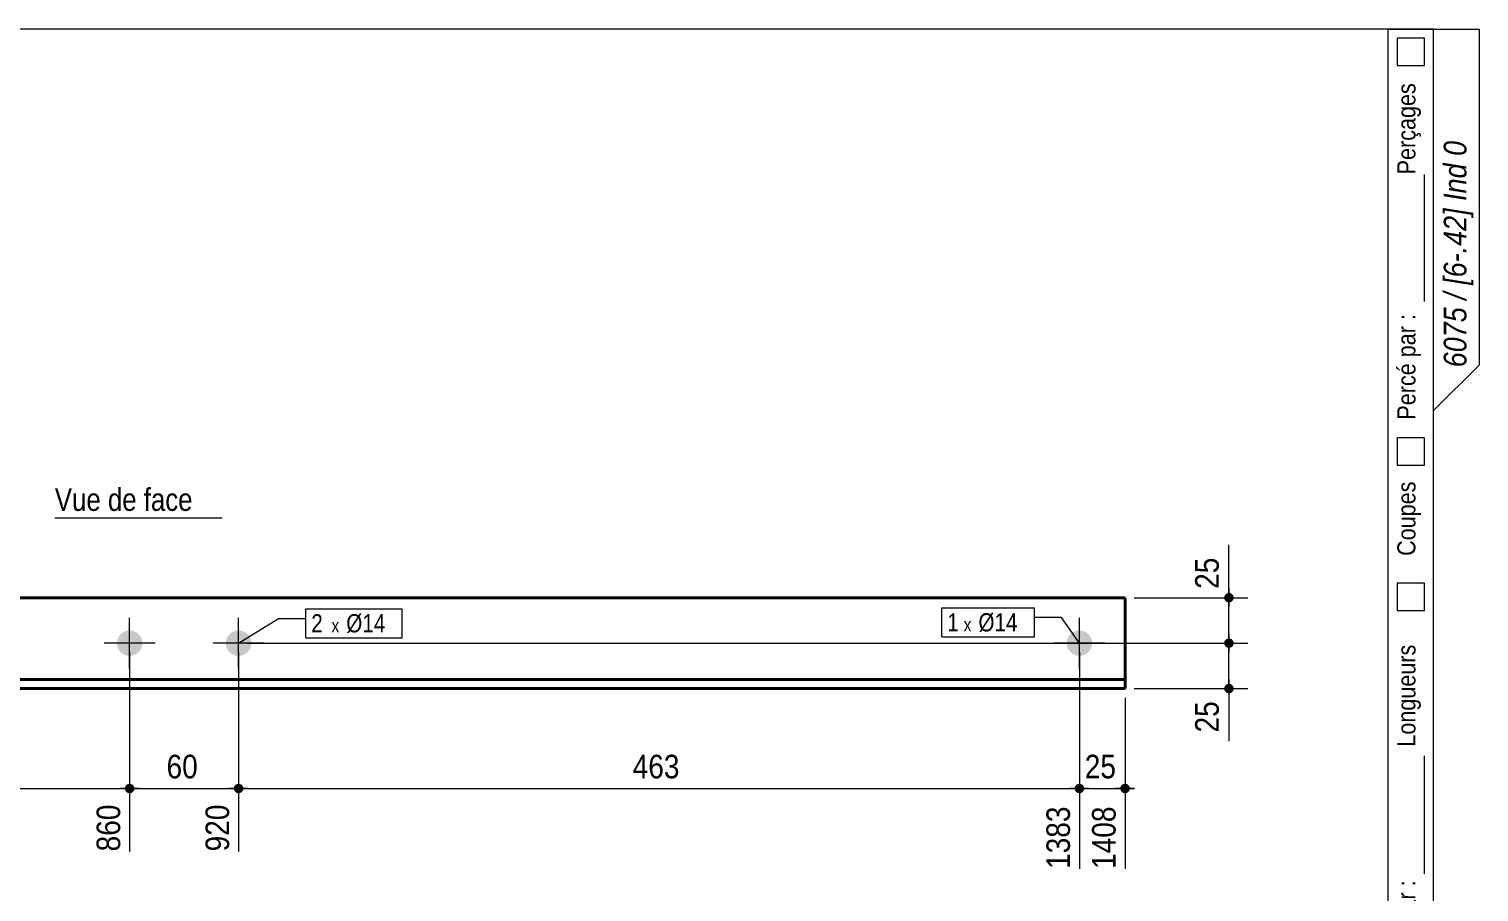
# Model space of a CAD drawing. Header units: millimetres. Extents: x 2 to 287, y 5 to 195.
# Drawn here: x 127.3 to 287, y 100 to 195 of the extents above; entities that cross this region are included whole.
import ezdxf

# ---------------------------------------------------------------- set-up
doc = ezdxf.new("R2010")
doc.units = ezdxf.units.MM
for name, color, linetype, lineweight in [('Autre type objet', 1, 'Continuous', 0), ('Boulon', 7, 'Continuous', 0), ('Cotation', 7, 'Continuous', 0), ('Désignation boulon', 3, 'Continuous', 0), ('Feuille dessin', 5, 'Continuous', 0), ('Piece', 2, 'Continuous', 0)]:
    doc.layers.add(name, color=color, linetype=linetype, lineweight=lineweight)
doc.styles.add('ARIAL', font='ARIAL.TTF')
doc.styles.add('ARIAL_ITALIC', font='ARIALI.TTF')
doc.styles.add('COMIC_SANS_MS', font='COMIC.TTF')

# ---------------------------------------------------------------- blocks, each defined once
blk = doc.blocks.new('*A2')
at = {"layer": 'Boulon'}
blk.add_hatch(color=256, dxfattribs=at).paths.add_polyline_path([(243.02, 128.79), (243.05, 128.79), (243.08, 128.79), (243.12, 128.79), (243.15, 128.78), (243.19, 128.78), (243.22, 128.77), (243.25, 128.77), (243.29, 128.76), (243.32, 128.75), (243.36, 128.74), (243.39, 128.73), (243.42, 128.72), (243.45, 128.71), (243.49, 128.7), (243.52, 128.69), (243.55, 128.67), (243.58, 128.66), (243.61, 128.65), (243.64, 128.63), (243.67, 128.61), (243.7, 128.6), (243.73, 128.58), (243.76, 128.56), (243.79, 128.54), (243.82, 128.52), (243.84, 128.5), (243.87, 128.48), (243.9, 128.45), (243.92, 128.43), (243.95, 128.41), (243.97, 128.38), (244, 128.36), (244.02, 128.33), (244.04, 128.31), (244.06, 128.28), (244.09, 128.26), (244.11, 128.23), (244.13, 128.2), (244.15, 128.17), (244.16, 128.14), (244.18, 128.11), (244.2, 128.08), (244.22, 128.05), (244.23, 128.02), (244.25, 127.99), (244.26, 127.96), (244.28, 127.93), (244.29, 127.9), (244.3, 127.87), (244.31, 127.83), (244.32, 127.8), (244.33, 127.77), (244.34, 127.73), (244.35, 127.7), (244.35, 127.67), (244.36, 127.63), (244.37, 127.6), (244.37, 127.57), (244.37, 127.53), (244.38, 127.5), (244.38, 127.46), (244.38, 127.43), (244.38, 127.39), (244.38, 127.36), (244.38, 127.33), (244.38, 127.29), (244.37, 127.26), (244.37, 127.22), (244.37, 127.19), (244.36, 127.16), (244.35, 127.12), (244.35, 127.09), (244.34, 127.05), (244.33, 127.02), (244.32, 126.99), (244.31, 126.96), (244.3, 126.92), (244.29, 126.89), (244.28, 126.86), (244.26, 126.83), (244.25, 126.8), (244.23, 126.77), (244.22, 126.73), (244.2, 126.7), (244.18, 126.67), (244.16, 126.65), (244.15, 126.62), (244.13, 126.59), (244.11, 126.56), (244.09, 126.53), (244.06, 126.51), (244.04, 126.48), (244.02, 126.45), (244, 126.43), (243.97, 126.4), (243.95, 126.38), (243.92, 126.36), (243.9, 126.33), (243.87, 126.31), (243.84, 126.29), (243.82, 126.27), (243.79, 126.25), (243.76, 126.23), (243.73, 126.21), (243.7, 126.19), (243.67, 126.18), (243.64, 126.16), (243.61, 126.14), (243.58, 126.13), (243.55, 126.11), (243.52, 126.1), (243.49, 126.09), (243.45, 126.08), (243.42, 126.07), (243.39, 126.05), (243.36, 126.05), (243.32, 126.04), (243.29, 126.03), (243.25, 126.02), (243.22, 126.02), (243.19, 126.01), (243.15, 126.01), (243.12, 126), (243.08, 126), (243.05, 126), (243.02, 125.99), (242.98, 125.99), (242.95, 125.99), (242.91, 126), (242.88, 126), (242.84, 126), (242.81, 126.01), (242.78, 126.01), (242.74, 126.02), (242.71, 126.02), (242.67, 126.03), (242.64, 126.04), (242.61, 126.05), (242.58, 126.05), (242.54, 126.07), (242.51, 126.08), (242.48, 126.09), (242.45, 126.1), (242.41, 126.11), (242.38, 126.13), (242.35, 126.14), (242.32, 126.16), (242.29, 126.18), (242.26, 126.19), (242.23, 126.21), (242.2, 126.23), (242.18, 126.25), (242.15, 126.27), (242.12, 126.29), (242.09, 126.31), (242.07, 126.33), (242.04, 126.36), (242.02, 126.38), (241.99, 126.4), (241.97, 126.43), (241.94, 126.45), (241.92, 126.48), (241.9, 126.51), (241.88, 126.53), (241.86, 126.56), (241.84, 126.59), (241.82, 126.62), (241.8, 126.65), (241.78, 126.67), (241.76, 126.7), (241.75, 126.73), (241.73, 126.77), (241.72, 126.8), (241.7, 126.83), (241.69, 126.86), (241.68, 126.89), (241.66, 126.92), (241.65, 126.96), (241.64, 126.99), (241.63, 127.02), (241.62, 127.05), (241.62, 127.09), (241.61, 127.12), (241.6, 127.16), (241.6, 127.19), (241.59, 127.22), (241.59, 127.26), (241.59, 127.29), (241.58, 127.33), (241.58, 127.36), (241.58, 127.39), (241.58, 127.43), (241.58, 127.46), (241.59, 127.5), (241.59, 127.53), (241.59, 127.57), (241.6, 127.6), (241.6, 127.63), (241.61, 127.67), (241.62, 127.7), (241.62, 127.73), (241.63, 127.77), (241.64, 127.8), (241.65, 127.83), (241.66, 127.87), (241.68, 127.9), (241.69, 127.93), (241.7, 127.96), (241.72, 127.99), (241.73, 128.02), (241.75, 128.05), (241.76, 128.08), (241.78, 128.11), (241.8, 128.14), (241.82, 128.17), (241.84, 128.2), (241.86, 128.23), (241.88, 128.26), (241.9, 128.28), (241.92, 128.31), (241.94, 128.33), (241.97, 128.36), (241.99, 128.38), (242.02, 128.41), (242.04, 128.43), (242.07, 128.45), (242.09, 128.48), (242.12, 128.5), (242.15, 128.52), (242.18, 128.54), (242.2, 128.56), (242.23, 128.58), (242.26, 128.6), (242.29, 128.61), (242.32, 128.63), (242.35, 128.65), (242.38, 128.66), (242.41, 128.67), (242.45, 128.69), (242.48, 128.7), (242.51, 128.71), (242.54, 128.72), (242.58, 128.73), (242.61, 128.74), (242.64, 128.75), (242.67, 128.76), (242.71, 128.77), (242.74, 128.77), (242.78, 128.78), (242.81, 128.78), (242.84, 128.79), (242.88, 128.79), (242.91, 128.79), (242.95, 128.79), (242.98, 128.79)], flags=17)
at = {"layer": 'Boulon', "linetype": 'Continuous', "lineweight": 0}
for p, q in [((242.98, 124.59), (242.98, 130.19)), ((245.78, 127.39), (240.18, 127.39))]:
    blk.add_line(p, q, dxfattribs=at)
blk = doc.blocks.new('*A3')
at = {"layer": 'Boulon'}
for points in [[(138.39, 128.79), (138.42, 128.79), (138.45, 128.79), (138.49, 128.79), (138.52, 128.78), (138.56, 128.78), (138.59, 128.77), (138.63, 128.77), (138.66, 128.76), (138.69, 128.75), (138.73, 128.74), (138.76, 128.73), (138.79, 128.72), (138.82, 128.71), (138.86, 128.7), (138.89, 128.69), (138.92, 128.67), (138.95, 128.66), (138.98, 128.64), (139.01, 128.63), (139.04, 128.61), (139.07, 128.59), (139.1, 128.58), (139.13, 128.56), (139.16, 128.54), (139.19, 128.52), (139.21, 128.5), (139.24, 128.48), (139.27, 128.45), (139.29, 128.43), (139.32, 128.41), (139.34, 128.38), (139.37, 128.36), (139.39, 128.33), (139.41, 128.31), (139.43, 128.28), (139.46, 128.26), (139.48, 128.23), (139.5, 128.2), (139.52, 128.17), (139.53, 128.14), (139.55, 128.11), (139.57, 128.08), (139.59, 128.05), (139.6, 128.02), (139.62, 127.99), (139.63, 127.96), (139.65, 127.93), (139.66, 127.9), (139.67, 127.87), (139.68, 127.83), (139.69, 127.8), (139.7, 127.77), (139.71, 127.73), (139.72, 127.7), (139.73, 127.67), (139.73, 127.63), (139.74, 127.6), (139.74, 127.57), (139.75, 127.53), (139.75, 127.5), (139.75, 127.46), (139.75, 127.43), (139.75, 127.39), (139.75, 127.36), (139.75, 127.33), (139.75, 127.29), (139.75, 127.26), (139.74, 127.22), (139.74, 127.19), (139.73, 127.15), (139.73, 127.12), (139.72, 127.09), (139.71, 127.05), (139.7, 127.02), (139.69, 126.99), (139.68, 126.95), (139.67, 126.92), (139.66, 126.89), (139.65, 126.86), (139.63, 126.83), (139.62, 126.8), (139.6, 126.76), (139.59, 126.73), (139.57, 126.7), (139.55, 126.67), (139.53, 126.64), (139.52, 126.62), (139.5, 126.59), (139.48, 126.56), (139.46, 126.53), (139.43, 126.51), (139.41, 126.48), (139.39, 126.45), (139.37, 126.43), (139.34, 126.4), (139.32, 126.38), (139.29, 126.36), (139.27, 126.33), (139.24, 126.31), (139.21, 126.29), (139.19, 126.27), (139.16, 126.25), (139.13, 126.23), (139.1, 126.21), (139.07, 126.19), (139.04, 126.18), (139.01, 126.16), (138.98, 126.14), (138.95, 126.13), (138.92, 126.11), (138.89, 126.1), (138.86, 126.09), (138.82, 126.08), (138.79, 126.06), (138.76, 126.05), (138.73, 126.04), (138.69, 126.04), (138.66, 126.03), (138.63, 126.02), (138.59, 126.01), (138.56, 126.01), (138.52, 126), (138.49, 126), (138.45, 126), (138.42, 126), (138.39, 125.99), (138.35, 125.99), (138.32, 125.99), (138.28, 126), (138.25, 126), (138.21, 126), (138.18, 126), (138.15, 126.01), (138.11, 126.01), (138.08, 126.02), (138.05, 126.03), (138.01, 126.04), (137.98, 126.04), (137.95, 126.05), (137.91, 126.06), (137.88, 126.08), (137.85, 126.09), (137.82, 126.1), (137.78, 126.11), (137.75, 126.13), (137.72, 126.14), (137.69, 126.16), (137.66, 126.18), (137.63, 126.19), (137.6, 126.21), (137.57, 126.23), (137.55, 126.25), (137.52, 126.27), (137.49, 126.29), (137.46, 126.31), (137.44, 126.33), (137.41, 126.36), (137.39, 126.38), (137.36, 126.4), (137.34, 126.43), (137.31, 126.45), (137.29, 126.48), (137.27, 126.51), (137.25, 126.53), (137.23, 126.56), (137.21, 126.59), (137.19, 126.62), (137.17, 126.64), (137.15, 126.67), (137.13, 126.7), (137.12, 126.73), (137.1, 126.76), (137.09, 126.8), (137.07, 126.83), (137.06, 126.86), (137.05, 126.89), (137.03, 126.92), (137.02, 126.95), (137.01, 126.99), (137, 127.02), (136.99, 127.05), (136.99, 127.09), (136.98, 127.12), (136.97, 127.15), (136.97, 127.19), (136.96, 127.22), (136.96, 127.26), (136.96, 127.29), (136.95, 127.33), (136.95, 127.36), (136.95, 127.39), (136.95, 127.43), (136.95, 127.46), (136.96, 127.5), (136.96, 127.53), (136.96, 127.57), (136.97, 127.6), (136.97, 127.63), (136.98, 127.67), (136.99, 127.7), (136.99, 127.73), (137, 127.77), (137.01, 127.8), (137.02, 127.83), (137.03, 127.87), (137.05, 127.9), (137.06, 127.93), (137.07, 127.96), (137.09, 127.99), (137.1, 128.02), (137.12, 128.05), (137.13, 128.08), (137.15, 128.11), (137.17, 128.14), (137.19, 128.17), (137.21, 128.2), (137.23, 128.23), (137.25, 128.26), (137.27, 128.28), (137.29, 128.31), (137.31, 128.33), (137.34, 128.36), (137.36, 128.38), (137.39, 128.41), (137.41, 128.43), (137.44, 128.45), (137.46, 128.48), (137.49, 128.5), (137.52, 128.52), (137.55, 128.54), (137.57, 128.56), (137.6, 128.58), (137.63, 128.59), (137.66, 128.61), (137.69, 128.63), (137.72, 128.64), (137.75, 128.66), (137.78, 128.67), (137.82, 128.69), (137.85, 128.7), (137.88, 128.71), (137.91, 128.72), (137.95, 128.73), (137.98, 128.74), (138.01, 128.75), (138.05, 128.76), (138.08, 128.77), (138.11, 128.77), (138.15, 128.78), (138.18, 128.78), (138.21, 128.79), (138.25, 128.79), (138.28, 128.79), (138.32, 128.79), (138.35, 128.79)], [(150.39, 128.79), (150.42, 128.79), (150.45, 128.79), (150.49, 128.79), (150.52, 128.78), (150.56, 128.78), (150.59, 128.77), (150.63, 128.77), (150.66, 128.76), (150.69, 128.75), (150.73, 128.74), (150.76, 128.73), (150.79, 128.72), (150.82, 128.71), (150.86, 128.7), (150.89, 128.69), (150.92, 128.67), (150.95, 128.66), (150.98, 128.64), (151.01, 128.63), (151.04, 128.61), (151.07, 128.59), (151.1, 128.58), (151.13, 128.56), (151.16, 128.54), (151.19, 128.52), (151.21, 128.5), (151.24, 128.48), (151.27, 128.45), (151.29, 128.43), (151.32, 128.41), (151.34, 128.38), (151.37, 128.36), (151.39, 128.33), (151.41, 128.31), (151.43, 128.28), (151.46, 128.26), (151.48, 128.23), (151.5, 128.2), (151.52, 128.17), (151.53, 128.14), (151.55, 128.11), (151.57, 128.08), (151.59, 128.05), (151.6, 128.02), (151.62, 127.99), (151.63, 127.96), (151.65, 127.93), (151.66, 127.9), (151.67, 127.87), (151.68, 127.83), (151.69, 127.8), (151.7, 127.77), (151.71, 127.73), (151.72, 127.7), (151.73, 127.67), (151.73, 127.63), (151.74, 127.6), (151.74, 127.57), (151.75, 127.53), (151.75, 127.5), (151.75, 127.46), (151.75, 127.43), (151.75, 127.39), (151.75, 127.36), (151.75, 127.33), (151.75, 127.29), (151.75, 127.26), (151.74, 127.22), (151.74, 127.19), (151.73, 127.15), (151.73, 127.12), (151.72, 127.09), (151.71, 127.05), (151.7, 127.02), (151.69, 126.99), (151.68, 126.95), (151.67, 126.92), (151.66, 126.89), (151.65, 126.86), (151.63, 126.83), (151.62, 126.8), (151.6, 126.76), (151.59, 126.73), (151.57, 126.7), (151.55, 126.67), (151.53, 126.64), (151.52, 126.62), (151.5, 126.59), (151.48, 126.56), (151.46, 126.53), (151.43, 126.51), (151.41, 126.48), (151.39, 126.45), (151.37, 126.43), (151.34, 126.4), (151.32, 126.38), (151.29, 126.36), (151.27, 126.33), (151.24, 126.31), (151.21, 126.29), (151.19, 126.27), (151.16, 126.25), (151.13, 126.23), (151.1, 126.21), (151.07, 126.19), (151.04, 126.18), (151.01, 126.16), (150.98, 126.14), (150.95, 126.13), (150.92, 126.11), (150.89, 126.1), (150.86, 126.09), (150.82, 126.08), (150.79, 126.06), (150.76, 126.05), (150.73, 126.04), (150.69, 126.04), (150.66, 126.03), (150.63, 126.02), (150.59, 126.01), (150.56, 126.01), (150.52, 126), (150.49, 126), (150.45, 126), (150.42, 126), (150.39, 125.99), (150.35, 125.99), (150.32, 125.99), (150.28, 126), (150.25, 126), (150.21, 126), (150.18, 126), (150.15, 126.01), (150.11, 126.01), (150.08, 126.02), (150.05, 126.03), (150.01, 126.04), (149.98, 126.04), (149.95, 126.05), (149.91, 126.06), (149.88, 126.08), (149.85, 126.09), (149.82, 126.1), (149.78, 126.11), (149.75, 126.13), (149.72, 126.14), (149.69, 126.16), (149.66, 126.18), (149.63, 126.19), (149.6, 126.21), (149.57, 126.23), (149.55, 126.25), (149.52, 126.27), (149.49, 126.29), (149.46, 126.31), (149.44, 126.33), (149.41, 126.36), (149.39, 126.38), (149.36, 126.4), (149.34, 126.43), (149.31, 126.45), (149.29, 126.48), (149.27, 126.51), (149.25, 126.53), (149.23, 126.56), (149.21, 126.59), (149.19, 126.62), (149.17, 126.64), (149.15, 126.67), (149.13, 126.7), (149.12, 126.73), (149.1, 126.76), (149.09, 126.8), (149.07, 126.83), (149.06, 126.86), (149.05, 126.89), (149.03, 126.92), (149.02, 126.95), (149.01, 126.99), (149, 127.02), (148.99, 127.05), (148.99, 127.09), (148.98, 127.12), (148.97, 127.15), (148.97, 127.19), (148.96, 127.22), (148.96, 127.26), (148.96, 127.29), (148.95, 127.33), (148.95, 127.36), (148.95, 127.39), (148.95, 127.43), (148.95, 127.46), (148.96, 127.5), (148.96, 127.53), (148.96, 127.57), (148.97, 127.6), (148.97, 127.63), (148.98, 127.67), (148.99, 127.7), (148.99, 127.73), (149, 127.77), (149.01, 127.8), (149.02, 127.83), (149.03, 127.87), (149.05, 127.9), (149.06, 127.93), (149.07, 127.96), (149.09, 127.99), (149.1, 128.02), (149.12, 128.05), (149.13, 128.08), (149.15, 128.11), (149.17, 128.14), (149.19, 128.17), (149.21, 128.2), (149.23, 128.23), (149.25, 128.26), (149.27, 128.28), (149.29, 128.31), (149.31, 128.33), (149.34, 128.36), (149.36, 128.38), (149.39, 128.41), (149.41, 128.43), (149.44, 128.45), (149.46, 128.48), (149.49, 128.5), (149.52, 128.52), (149.55, 128.54), (149.57, 128.56), (149.6, 128.58), (149.63, 128.59), (149.66, 128.61), (149.69, 128.63), (149.72, 128.64), (149.75, 128.66), (149.78, 128.67), (149.82, 128.69), (149.85, 128.7), (149.88, 128.71), (149.91, 128.72), (149.95, 128.73), (149.98, 128.74), (150.01, 128.75), (150.05, 128.76), (150.08, 128.77), (150.11, 128.77), (150.15, 128.78), (150.18, 128.78), (150.21, 128.79), (150.25, 128.79), (150.28, 128.79), (150.32, 128.79), (150.35, 128.79)]]:
    blk.add_hatch(color=256, dxfattribs=at).paths.add_polyline_path(points, flags=17)
at = {"layer": 'Boulon', "linetype": 'Continuous', "lineweight": 0}
for p, q in [((138.35, 124.59), (138.35, 130.19)), ((150.35, 124.59), (150.35, 130.19)), ((141.15, 127.39), (135.55, 127.39)), ((153.15, 127.39), (147.55, 127.39))]:
    blk.add_line(p, q, dxfattribs=at)
blk = doc.blocks.new('*A4')
at = {"layer": 'Piece', "color": 2, "linetype": 'Continuous', "lineweight": 40}
for p, q in [((88.451968, 132.394501), (248.009379, 132.394501)), ((248.009379, 132.394501), (248.009379, 122.394501)), ((248.009379, 123.394501), (88.451968, 123.394501)), ((88.451968, 122.394501), (248.009379, 122.394501))]:
    blk.add_line(p, q, dxfattribs=at)
blk = doc.blocks.new('*A5')
at = {"layer": 'Feuille dessin', "linetype": 'Continuous', "lineweight": 0}
for p, q in [((282, 195), (5, 195)), ((282, 5), (282, 195))]:
    blk.add_line(p, q, dxfattribs=at)
blk = doc.blocks.new('*A6')
at = {"layer": 'Autre type objet', "linetype": 'Continuous', "lineweight": 0}
for p, q in [((277, 42), (277, 195)), ((277, 195), (287, 195)), ((282, 42), (282, 195)), ((287, 195), (287, 158)), ((278, 194), (278, 191)), ((281, 194), (278, 194)), ((281, 191), (281, 194)), ((278, 191), (281, 191)), ((281, 165), (281, 179)), ((287, 158), (282, 153)), ((278, 150), (278, 147)), ((281, 150), (278, 150)), ((281, 147), (281, 150)), ((278, 147), (281, 147)), ((278, 134), (278, 131)), ((281, 134), (278, 134)), ((281, 131), (281, 134)), ((278, 131), (281, 131)), ((281, 102), (281, 115)), ((277, 42), (282, 42))]:
    blk.add_line(p, q, dxfattribs=at)
at = {"layer": 'Autre type objet', "width": 0.85}
for s, height, style, p in [('Perçages', 2, 'ARIAL', (280, 179)), ('6075 / [6-.42] Ind 0', 2.5, 'ARIAL_ITALIC', (285.619109, 157.760245)), ('Percé par :', 2, 'ARIAL', (280, 152)), ('Coupes', 2, 'ARIAL', (280, 137)), ('Longueurs', 2, 'ARIAL', (280, 116)), ('Débité par :', 2, 'ARIAL', (280, 89)), ('CONTROLE FABRICATION', 2.5, 'ARIAL', (281, 44))]:
    blk.add_text(s, height=height, rotation=90, dxfattribs=dict(at, style=style)).set_placement(p)
blk = doc.blocks.new('*A12')
at = {"layer": 'Cotation'}
for points in [[(259.43, 126.87), (259.4, 126.88), (259.38, 126.88), (259.35, 126.88), (259.33, 126.89), (259.3, 126.9), (259.28, 126.9), (259.25, 126.91), (259.23, 126.92), (259.21, 126.94), (259.18, 126.95), (259.16, 126.96), (259.14, 126.98), (259.12, 126.99), (259.1, 127.01), (259.08, 127.03), (259.07, 127.04), (259.05, 127.06), (259.03, 127.08), (259.02, 127.1), (259.01, 127.13), (258.99, 127.15), (258.98, 127.17), (258.97, 127.19), (258.96, 127.22), (258.95, 127.24), (258.95, 127.27), (258.94, 127.29), (258.94, 127.32), (258.93, 127.34), (258.93, 127.37), (258.93, 127.39), (258.93, 127.42), (258.93, 127.44), (258.94, 127.47), (258.94, 127.5), (258.95, 127.52), (258.95, 127.54), (258.96, 127.57), (258.97, 127.59), (258.98, 127.62), (258.99, 127.64), (259.01, 127.66), (259.02, 127.68), (259.03, 127.7), (259.05, 127.72), (259.07, 127.74), (259.08, 127.76), (259.1, 127.78), (259.12, 127.8), (259.14, 127.81), (259.16, 127.83), (259.18, 127.84), (259.21, 127.85), (259.23, 127.86), (259.25, 127.87), (259.28, 127.88), (259.3, 127.89), (259.33, 127.9), (259.35, 127.9), (259.38, 127.91), (259.4, 127.91), (259.43, 127.91), (259.45, 127.91), (259.48, 127.91), (259.5, 127.91), (259.53, 127.91), (259.55, 127.9), (259.58, 127.9), (259.6, 127.89), (259.63, 127.88), (259.65, 127.87), (259.67, 127.86), (259.7, 127.85), (259.72, 127.84), (259.74, 127.83), (259.76, 127.81), (259.78, 127.8), (259.8, 127.78), (259.82, 127.76), (259.84, 127.74), (259.85, 127.72), (259.87, 127.7), (259.88, 127.68), (259.9, 127.66), (259.91, 127.64), (259.92, 127.62), (259.93, 127.59), (259.94, 127.57), (259.95, 127.54), (259.96, 127.52), (259.96, 127.5), (259.97, 127.47), (259.97, 127.44), (259.97, 127.42), (259.97, 127.39), (259.97, 127.37), (259.97, 127.34), (259.97, 127.32), (259.96, 127.29), (259.96, 127.27), (259.95, 127.24), (259.94, 127.22), (259.93, 127.19), (259.92, 127.17), (259.91, 127.15), (259.9, 127.13), (259.88, 127.1), (259.87, 127.08), (259.85, 127.06), (259.84, 127.04), (259.82, 127.03), (259.8, 127.01), (259.78, 126.99), (259.76, 126.98), (259.74, 126.96), (259.72, 126.95), (259.7, 126.94), (259.67, 126.92), (259.65, 126.91), (259.63, 126.9), (259.6, 126.9), (259.58, 126.89), (259.55, 126.88), (259.53, 126.88), (259.5, 126.88), (259.48, 126.87), (259.45, 126.87)], [(259.43, 121.88), (259.4, 121.88), (259.38, 121.88), (259.35, 121.88), (259.33, 121.89), (259.3, 121.9), (259.28, 121.9), (259.25, 121.91), (259.23, 121.92), (259.21, 121.94), (259.18, 121.95), (259.16, 121.96), (259.14, 121.98), (259.12, 121.99), (259.1, 122.01), (259.08, 122.03), (259.07, 122.05), (259.05, 122.06), (259.03, 122.08), (259.02, 122.11), (259.01, 122.13), (258.99, 122.15), (258.98, 122.17), (258.97, 122.2), (258.96, 122.22), (258.95, 122.24), (258.95, 122.27), (258.94, 122.29), (258.94, 122.32), (258.93, 122.34), (258.93, 122.37), (258.93, 122.39), (258.93, 122.42), (258.93, 122.45), (258.94, 122.47), (258.94, 122.5), (258.95, 122.52), (258.95, 122.55), (258.96, 122.57), (258.97, 122.59), (258.98, 122.62), (258.99, 122.64), (259.01, 122.66), (259.02, 122.68), (259.03, 122.7), (259.05, 122.72), (259.07, 122.74), (259.08, 122.76), (259.1, 122.78), (259.12, 122.8), (259.14, 122.81), (259.16, 122.83), (259.18, 122.84), (259.21, 122.85), (259.23, 122.86), (259.25, 122.87), (259.28, 122.88), (259.3, 122.89), (259.33, 122.9), (259.35, 122.9), (259.38, 122.91), (259.4, 122.91), (259.43, 122.91), (259.45, 122.91), (259.48, 122.91), (259.5, 122.91), (259.53, 122.91), (259.55, 122.9), (259.58, 122.9), (259.6, 122.89), (259.63, 122.88), (259.65, 122.87), (259.67, 122.86), (259.7, 122.85), (259.72, 122.84), (259.74, 122.83), (259.76, 122.81), (259.78, 122.8), (259.8, 122.78), (259.82, 122.76), (259.84, 122.74), (259.85, 122.72), (259.87, 122.7), (259.88, 122.68), (259.9, 122.66), (259.91, 122.64), (259.92, 122.62), (259.93, 122.59), (259.94, 122.57), (259.95, 122.55), (259.96, 122.52), (259.96, 122.5), (259.97, 122.47), (259.97, 122.45), (259.97, 122.42), (259.97, 122.39), (259.97, 122.37), (259.97, 122.34), (259.97, 122.32), (259.96, 122.29), (259.96, 122.27), (259.95, 122.24), (259.94, 122.22), (259.93, 122.2), (259.92, 122.17), (259.91, 122.15), (259.9, 122.13), (259.88, 122.11), (259.87, 122.08), (259.85, 122.06), (259.84, 122.05), (259.82, 122.03), (259.8, 122.01), (259.78, 121.99), (259.76, 121.98), (259.74, 121.96), (259.72, 121.95), (259.7, 121.94), (259.67, 121.92), (259.65, 121.91), (259.63, 121.9), (259.6, 121.9), (259.58, 121.89), (259.55, 121.88), (259.53, 121.88), (259.5, 121.88), (259.48, 121.88), (259.45, 121.87)]]:
    blk.add_hatch(color=256, dxfattribs=at).paths.add_polyline_path(points, flags=17)
at = {"layer": 'Cotation', "linetype": 'Continuous', "lineweight": 0}
for p, q in [((259.45, 128.43), (259.45, 126.35)), ((259.45, 127.39), (259.45, 128.43)), ((151.35, 127.39), (261.53, 127.39)), ((258.41, 127.39), (260.49, 127.39)), ((259.45, 122.39), (259.45, 127.39)), ((259.45, 123.43), (259.45, 121.35)), ((249.01, 122.39), (261.53, 122.39)), ((258.41, 122.39), (260.49, 122.39)), ((259.45, 122.39), (259.45, 116.59)), ((259.45, 122.39), (259.45, 116.59))]:
    blk.add_line(p, q, dxfattribs=at)
at = {"layer": 'Cotation'}
for p in [(259.45, 127.39), (259.45, 122.39)]:
    blk.add_point(p, dxfattribs=at)
at = {"layer": 'Cotation', "style": 'ARIAL', "width": 0.85}
blk.add_text('25', height=2.6, rotation=90.0002, dxfattribs=at).set_placement((258.33, 117.56))
blk = doc.blocks.new('*A13')
at = {"layer": 'Cotation'}
for points in [[(259.43, 131.88), (259.4, 131.88), (259.38, 131.88), (259.35, 131.88), (259.33, 131.89), (259.3, 131.9), (259.28, 131.9), (259.25, 131.91), (259.23, 131.92), (259.21, 131.94), (259.18, 131.95), (259.16, 131.96), (259.14, 131.98), (259.12, 131.99), (259.1, 132.01), (259.08, 132.03), (259.07, 132.05), (259.05, 132.06), (259.03, 132.08), (259.02, 132.11), (259.01, 132.13), (258.99, 132.15), (258.98, 132.17), (258.97, 132.2), (258.96, 132.22), (258.95, 132.24), (258.95, 132.27), (258.94, 132.29), (258.94, 132.32), (258.93, 132.34), (258.93, 132.37), (258.93, 132.39), (258.93, 132.42), (258.93, 132.45), (258.94, 132.47), (258.94, 132.5), (258.95, 132.52), (258.95, 132.55), (258.96, 132.57), (258.97, 132.59), (258.98, 132.62), (258.99, 132.64), (259.01, 132.66), (259.02, 132.68), (259.03, 132.7), (259.05, 132.72), (259.07, 132.74), (259.08, 132.76), (259.1, 132.78), (259.12, 132.8), (259.14, 132.81), (259.16, 132.83), (259.18, 132.84), (259.21, 132.85), (259.23, 132.86), (259.25, 132.87), (259.28, 132.88), (259.3, 132.89), (259.33, 132.9), (259.35, 132.9), (259.38, 132.91), (259.4, 132.91), (259.43, 132.91), (259.45, 132.91), (259.48, 132.91), (259.5, 132.91), (259.53, 132.91), (259.55, 132.9), (259.58, 132.9), (259.6, 132.89), (259.63, 132.88), (259.65, 132.87), (259.67, 132.86), (259.7, 132.85), (259.72, 132.84), (259.74, 132.83), (259.76, 132.81), (259.78, 132.8), (259.8, 132.78), (259.82, 132.76), (259.84, 132.74), (259.85, 132.72), (259.87, 132.7), (259.88, 132.68), (259.9, 132.66), (259.91, 132.64), (259.92, 132.62), (259.93, 132.59), (259.94, 132.57), (259.95, 132.55), (259.96, 132.52), (259.96, 132.5), (259.97, 132.47), (259.97, 132.45), (259.97, 132.42), (259.97, 132.39), (259.97, 132.37), (259.97, 132.34), (259.97, 132.32), (259.96, 132.29), (259.96, 132.27), (259.95, 132.24), (259.94, 132.22), (259.93, 132.2), (259.92, 132.17), (259.91, 132.15), (259.9, 132.13), (259.88, 132.11), (259.87, 132.08), (259.85, 132.06), (259.84, 132.05), (259.82, 132.03), (259.8, 132.01), (259.78, 131.99), (259.76, 131.98), (259.74, 131.96), (259.72, 131.95), (259.7, 131.94), (259.67, 131.92), (259.65, 131.91), (259.63, 131.9), (259.6, 131.9), (259.58, 131.89), (259.55, 131.88), (259.53, 131.88), (259.5, 131.88), (259.48, 131.88), (259.45, 131.87)], [(259.43, 126.87), (259.4, 126.88), (259.38, 126.88), (259.35, 126.88), (259.33, 126.89), (259.3, 126.9), (259.28, 126.9), (259.25, 126.91), (259.23, 126.92), (259.21, 126.94), (259.18, 126.95), (259.16, 126.96), (259.14, 126.98), (259.12, 126.99), (259.1, 127.01), (259.08, 127.03), (259.07, 127.04), (259.05, 127.06), (259.03, 127.08), (259.02, 127.1), (259.01, 127.13), (258.99, 127.15), (258.98, 127.17), (258.97, 127.19), (258.96, 127.22), (258.95, 127.24), (258.95, 127.27), (258.94, 127.29), (258.94, 127.32), (258.93, 127.34), (258.93, 127.37), (258.93, 127.39), (258.93, 127.42), (258.93, 127.44), (258.94, 127.47), (258.94, 127.5), (258.95, 127.52), (258.95, 127.54), (258.96, 127.57), (258.97, 127.59), (258.98, 127.62), (258.99, 127.64), (259.01, 127.66), (259.02, 127.68), (259.03, 127.7), (259.05, 127.72), (259.07, 127.74), (259.08, 127.76), (259.1, 127.78), (259.12, 127.8), (259.14, 127.81), (259.16, 127.83), (259.18, 127.84), (259.21, 127.85), (259.23, 127.86), (259.25, 127.87), (259.28, 127.88), (259.3, 127.89), (259.33, 127.9), (259.35, 127.9), (259.38, 127.91), (259.4, 127.91), (259.43, 127.91), (259.45, 127.91), (259.48, 127.91), (259.5, 127.91), (259.53, 127.91), (259.55, 127.9), (259.58, 127.9), (259.6, 127.89), (259.63, 127.88), (259.65, 127.87), (259.67, 127.86), (259.7, 127.85), (259.72, 127.84), (259.74, 127.83), (259.76, 127.81), (259.78, 127.8), (259.8, 127.78), (259.82, 127.76), (259.84, 127.74), (259.85, 127.72), (259.87, 127.7), (259.88, 127.68), (259.9, 127.66), (259.91, 127.64), (259.92, 127.62), (259.93, 127.59), (259.94, 127.57), (259.95, 127.54), (259.96, 127.52), (259.96, 127.5), (259.97, 127.47), (259.97, 127.44), (259.97, 127.42), (259.97, 127.39), (259.97, 127.37), (259.97, 127.34), (259.97, 127.32), (259.96, 127.29), (259.96, 127.27), (259.95, 127.24), (259.94, 127.22), (259.93, 127.19), (259.92, 127.17), (259.91, 127.15), (259.9, 127.13), (259.88, 127.1), (259.87, 127.08), (259.85, 127.06), (259.84, 127.04), (259.82, 127.03), (259.8, 127.01), (259.78, 126.99), (259.76, 126.98), (259.74, 126.96), (259.72, 126.95), (259.7, 126.94), (259.67, 126.92), (259.65, 126.91), (259.63, 126.9), (259.6, 126.9), (259.58, 126.89), (259.55, 126.88), (259.53, 126.88), (259.5, 126.88), (259.48, 126.87), (259.45, 126.87)]]:
    blk.add_hatch(color=256, dxfattribs=at).paths.add_polyline_path(points, flags=17)
at = {"layer": 'Cotation', "linetype": 'Continuous', "lineweight": 0}
for p, q in [((259.45, 132.39), (259.45, 138.2)), ((259.45, 132.39), (259.45, 138.2)), ((259.45, 133.43), (259.45, 131.35)), ((249.01, 132.39), (261.53, 132.39)), ((258.41, 132.39), (260.49, 132.39)), ((259.45, 127.39), (259.45, 132.39)), ((259.45, 128.43), (259.45, 126.35)), ((151.35, 127.39), (261.53, 127.39)), ((258.41, 127.39), (260.49, 127.39)), ((259.45, 127.39), (259.45, 126.35))]:
    blk.add_line(p, q, dxfattribs=at)
at = {"layer": 'Cotation'}
for p in [(259.45, 132.39), (259.45, 127.39)]:
    blk.add_point(p, dxfattribs=at)
at = {"layer": 'Cotation', "style": 'ARIAL', "width": 0.85}
blk.add_text('25', height=2.6, rotation=90.0002, dxfattribs=at).set_placement((258.33, 133.37))
blk = doc.blocks.new('*A15')
at = {"layer": 'Cotation'}
for points in [[(38.43, 110.88), (38.4, 110.88), (38.38, 110.88), (38.35, 110.88), (38.33, 110.89), (38.3, 110.9), (38.28, 110.9), (38.25, 110.91), (38.23, 110.92), (38.21, 110.94), (38.18, 110.95), (38.16, 110.96), (38.14, 110.98), (38.12, 110.99), (38.1, 111.01), (38.08, 111.03), (38.07, 111.05), (38.05, 111.06), (38.03, 111.08), (38.02, 111.11), (38.01, 111.13), (37.99, 111.15), (37.98, 111.17), (37.97, 111.2), (37.96, 111.22), (37.95, 111.24), (37.95, 111.27), (37.94, 111.29), (37.94, 111.32), (37.93, 111.34), (37.93, 111.37), (37.93, 111.39), (37.93, 111.42), (37.93, 111.45), (37.94, 111.47), (37.94, 111.5), (37.95, 111.52), (37.95, 111.55), (37.96, 111.57), (37.97, 111.59), (37.98, 111.62), (37.99, 111.64), (38.01, 111.66), (38.02, 111.68), (38.03, 111.7), (38.05, 111.72), (38.07, 111.74), (38.08, 111.76), (38.1, 111.78), (38.12, 111.8), (38.14, 111.81), (38.16, 111.83), (38.18, 111.84), (38.21, 111.85), (38.23, 111.86), (38.25, 111.87), (38.28, 111.88), (38.3, 111.89), (38.33, 111.9), (38.35, 111.9), (38.38, 111.91), (38.4, 111.91), (38.43, 111.91), (38.45, 111.91), (38.48, 111.91), (38.5, 111.91), (38.53, 111.91), (38.55, 111.9), (38.58, 111.9), (38.6, 111.89), (38.63, 111.88), (38.65, 111.87), (38.67, 111.86), (38.7, 111.85), (38.72, 111.84), (38.74, 111.83), (38.76, 111.81), (38.78, 111.8), (38.8, 111.78), (38.82, 111.76), (38.84, 111.74), (38.85, 111.72), (38.87, 111.7), (38.88, 111.68), (38.9, 111.66), (38.91, 111.64), (38.92, 111.62), (38.93, 111.59), (38.94, 111.57), (38.95, 111.55), (38.96, 111.52), (38.96, 111.5), (38.97, 111.47), (38.97, 111.45), (38.97, 111.42), (38.97, 111.39), (38.97, 111.37), (38.97, 111.34), (38.97, 111.32), (38.96, 111.29), (38.96, 111.27), (38.95, 111.24), (38.94, 111.22), (38.93, 111.2), (38.92, 111.17), (38.91, 111.15), (38.9, 111.13), (38.88, 111.11), (38.87, 111.08), (38.85, 111.06), (38.84, 111.05), (38.82, 111.03), (38.8, 111.01), (38.78, 110.99), (38.76, 110.98), (38.74, 110.96), (38.72, 110.95), (38.7, 110.94), (38.67, 110.92), (38.65, 110.91), (38.63, 110.9), (38.6, 110.9), (38.58, 110.89), (38.55, 110.88), (38.53, 110.88), (38.5, 110.88), (38.48, 110.88), (38.45, 110.87)], [(138.33, 110.88), (138.3, 110.88), (138.28, 110.88), (138.25, 110.88), (138.23, 110.89), (138.2, 110.9), (138.18, 110.9), (138.15, 110.91), (138.13, 110.92), (138.11, 110.94), (138.08, 110.95), (138.06, 110.96), (138.04, 110.98), (138.02, 110.99), (138, 111.01), (137.98, 111.03), (137.97, 111.05), (137.95, 111.06), (137.93, 111.08), (137.92, 111.11), (137.91, 111.13), (137.89, 111.15), (137.88, 111.17), (137.87, 111.2), (137.86, 111.22), (137.85, 111.24), (137.85, 111.27), (137.84, 111.29), (137.84, 111.32), (137.83, 111.34), (137.83, 111.37), (137.83, 111.39), (137.83, 111.42), (137.83, 111.45), (137.84, 111.47), (137.84, 111.5), (137.85, 111.52), (137.85, 111.55), (137.86, 111.57), (137.87, 111.59), (137.88, 111.62), (137.89, 111.64), (137.91, 111.66), (137.92, 111.68), (137.93, 111.7), (137.95, 111.72), (137.97, 111.74), (137.98, 111.76), (138, 111.78), (138.02, 111.8), (138.04, 111.81), (138.06, 111.83), (138.08, 111.84), (138.11, 111.85), (138.13, 111.86), (138.15, 111.87), (138.18, 111.88), (138.2, 111.89), (138.23, 111.9), (138.25, 111.9), (138.28, 111.91), (138.3, 111.91), (138.33, 111.91), (138.35, 111.91), (138.38, 111.91), (138.4, 111.91), (138.43, 111.91), (138.45, 111.9), (138.48, 111.9), (138.5, 111.89), (138.53, 111.88), (138.55, 111.87), (138.57, 111.86), (138.6, 111.85), (138.62, 111.84), (138.64, 111.83), (138.66, 111.81), (138.68, 111.8), (138.7, 111.78), (138.72, 111.76), (138.74, 111.74), (138.75, 111.72), (138.77, 111.7), (138.78, 111.68), (138.8, 111.66), (138.81, 111.64), (138.82, 111.62), (138.83, 111.59), (138.84, 111.57), (138.85, 111.55), (138.86, 111.52), (138.86, 111.5), (138.87, 111.47), (138.87, 111.45), (138.87, 111.42), (138.87, 111.39), (138.87, 111.37), (138.87, 111.34), (138.87, 111.32), (138.86, 111.29), (138.86, 111.27), (138.85, 111.24), (138.84, 111.22), (138.83, 111.2), (138.82, 111.17), (138.81, 111.15), (138.8, 111.13), (138.78, 111.11), (138.77, 111.08), (138.75, 111.06), (138.74, 111.05), (138.72, 111.03), (138.7, 111.01), (138.68, 110.99), (138.66, 110.98), (138.64, 110.96), (138.62, 110.95), (138.6, 110.94), (138.57, 110.92), (138.55, 110.91), (138.53, 110.9), (138.5, 110.9), (138.48, 110.89), (138.45, 110.88), (138.43, 110.88), (138.4, 110.88), (138.38, 110.88), (138.35, 110.87)]]:
    blk.add_hatch(color=256, dxfattribs=at).paths.add_polyline_path(points, flags=17)
at = {"layer": 'Cotation', "linetype": 'Continuous', "lineweight": 0}
for p, q in [((38.45, 126.39), (38.45, 106.4)), ((138.35, 126.39), (138.35, 104.47)), ((38.45, 112.43), (38.45, 110.35)), ((138.35, 112.43), (138.35, 110.35)), ((39.49, 111.39), (37.41, 111.39)), ((38.45, 111.39), (37.41, 111.39)), ((38.45, 111.39), (138.35, 111.39)), ((139.39, 111.39), (137.31, 111.39)), ((138.35, 111.39), (139.39, 111.39))]:
    blk.add_line(p, q, dxfattribs=at)
at = {"layer": 'Cotation'}
for p in [(38.45, 111.39), (138.35, 111.39)]:
    blk.add_point(p, dxfattribs=at)
at = {"layer": 'Cotation', "style": 'ARIAL', "width": 0.85}
blk.add_text('835', height=2.6, dxfattribs=at).set_placement((85.51, 112.51))
blk.add_text('860', height=2.6, rotation=90.0002, dxfattribs=at).set_placement((137.31, 104.47))
blk = doc.blocks.new('*A16')
at = {"layer": 'Cotation'}
for points in [[(138.33, 110.88), (138.3, 110.88), (138.28, 110.88), (138.25, 110.88), (138.23, 110.89), (138.2, 110.9), (138.18, 110.9), (138.15, 110.91), (138.13, 110.92), (138.11, 110.94), (138.08, 110.95), (138.06, 110.96), (138.04, 110.98), (138.02, 110.99), (138, 111.01), (137.98, 111.03), (137.97, 111.05), (137.95, 111.06), (137.93, 111.08), (137.92, 111.11), (137.91, 111.13), (137.89, 111.15), (137.88, 111.17), (137.87, 111.2), (137.86, 111.22), (137.85, 111.24), (137.85, 111.27), (137.84, 111.29), (137.84, 111.32), (137.83, 111.34), (137.83, 111.37), (137.83, 111.39), (137.83, 111.42), (137.83, 111.45), (137.84, 111.47), (137.84, 111.5), (137.85, 111.52), (137.85, 111.55), (137.86, 111.57), (137.87, 111.59), (137.88, 111.62), (137.89, 111.64), (137.91, 111.66), (137.92, 111.68), (137.93, 111.7), (137.95, 111.72), (137.97, 111.74), (137.98, 111.76), (138, 111.78), (138.02, 111.8), (138.04, 111.81), (138.06, 111.83), (138.08, 111.84), (138.11, 111.85), (138.13, 111.86), (138.15, 111.87), (138.18, 111.88), (138.2, 111.89), (138.23, 111.9), (138.25, 111.9), (138.28, 111.91), (138.3, 111.91), (138.33, 111.91), (138.35, 111.91), (138.38, 111.91), (138.4, 111.91), (138.43, 111.91), (138.45, 111.9), (138.48, 111.9), (138.5, 111.89), (138.53, 111.88), (138.55, 111.87), (138.57, 111.86), (138.6, 111.85), (138.62, 111.84), (138.64, 111.83), (138.66, 111.81), (138.68, 111.8), (138.7, 111.78), (138.72, 111.76), (138.74, 111.74), (138.75, 111.72), (138.77, 111.7), (138.78, 111.68), (138.8, 111.66), (138.81, 111.64), (138.82, 111.62), (138.83, 111.59), (138.84, 111.57), (138.85, 111.55), (138.86, 111.52), (138.86, 111.5), (138.87, 111.47), (138.87, 111.45), (138.87, 111.42), (138.87, 111.39), (138.87, 111.37), (138.87, 111.34), (138.87, 111.32), (138.86, 111.29), (138.86, 111.27), (138.85, 111.24), (138.84, 111.22), (138.83, 111.2), (138.82, 111.17), (138.81, 111.15), (138.8, 111.13), (138.78, 111.11), (138.77, 111.08), (138.75, 111.06), (138.74, 111.05), (138.72, 111.03), (138.7, 111.01), (138.68, 110.99), (138.66, 110.98), (138.64, 110.96), (138.62, 110.95), (138.6, 110.94), (138.57, 110.92), (138.55, 110.91), (138.53, 110.9), (138.5, 110.9), (138.48, 110.89), (138.45, 110.88), (138.43, 110.88), (138.4, 110.88), (138.38, 110.88), (138.35, 110.87)], [(150.33, 110.88), (150.3, 110.88), (150.28, 110.88), (150.25, 110.88), (150.23, 110.89), (150.2, 110.9), (150.18, 110.9), (150.15, 110.91), (150.13, 110.92), (150.11, 110.94), (150.08, 110.95), (150.06, 110.96), (150.04, 110.98), (150.02, 110.99), (150, 111.01), (149.98, 111.03), (149.97, 111.05), (149.95, 111.06), (149.93, 111.08), (149.92, 111.11), (149.91, 111.13), (149.89, 111.15), (149.88, 111.17), (149.87, 111.2), (149.86, 111.22), (149.85, 111.24), (149.85, 111.27), (149.84, 111.29), (149.84, 111.32), (149.83, 111.34), (149.83, 111.37), (149.83, 111.39), (149.83, 111.42), (149.83, 111.45), (149.84, 111.47), (149.84, 111.5), (149.85, 111.52), (149.85, 111.55), (149.86, 111.57), (149.87, 111.59), (149.88, 111.62), (149.89, 111.64), (149.91, 111.66), (149.92, 111.68), (149.93, 111.7), (149.95, 111.72), (149.97, 111.74), (149.98, 111.76), (150, 111.78), (150.02, 111.8), (150.04, 111.81), (150.06, 111.83), (150.08, 111.84), (150.11, 111.85), (150.13, 111.86), (150.15, 111.87), (150.18, 111.88), (150.2, 111.89), (150.23, 111.9), (150.25, 111.9), (150.28, 111.91), (150.3, 111.91), (150.33, 111.91), (150.35, 111.91), (150.38, 111.91), (150.4, 111.91), (150.43, 111.91), (150.45, 111.9), (150.48, 111.9), (150.5, 111.89), (150.53, 111.88), (150.55, 111.87), (150.57, 111.86), (150.6, 111.85), (150.62, 111.84), (150.64, 111.83), (150.66, 111.81), (150.68, 111.8), (150.7, 111.78), (150.72, 111.76), (150.74, 111.74), (150.75, 111.72), (150.77, 111.7), (150.78, 111.68), (150.8, 111.66), (150.81, 111.64), (150.82, 111.62), (150.83, 111.59), (150.84, 111.57), (150.85, 111.55), (150.86, 111.52), (150.86, 111.5), (150.87, 111.47), (150.87, 111.45), (150.87, 111.42), (150.87, 111.39), (150.87, 111.37), (150.87, 111.34), (150.87, 111.32), (150.86, 111.29), (150.86, 111.27), (150.85, 111.24), (150.84, 111.22), (150.83, 111.2), (150.82, 111.17), (150.81, 111.15), (150.8, 111.13), (150.78, 111.11), (150.77, 111.08), (150.75, 111.06), (150.74, 111.05), (150.72, 111.03), (150.7, 111.01), (150.68, 110.99), (150.66, 110.98), (150.64, 110.96), (150.62, 110.95), (150.6, 110.94), (150.57, 110.92), (150.55, 110.91), (150.53, 110.9), (150.5, 110.9), (150.48, 110.89), (150.45, 110.88), (150.43, 110.88), (150.4, 110.88), (150.38, 110.88), (150.35, 110.87)]]:
    blk.add_hatch(color=256, dxfattribs=at).paths.add_polyline_path(points, flags=17)
at = {"layer": 'Cotation', "linetype": 'Continuous', "lineweight": 0}
for p, q in [((138.35, 126.39), (138.35, 104.47)), ((150.35, 126.39), (150.35, 104.47)), ((138.35, 112.43), (138.35, 110.35)), ((150.35, 112.43), (150.35, 110.35)), ((139.39, 111.39), (137.31, 111.39)), ((138.35, 111.39), (137.31, 111.39)), ((138.35, 111.39), (150.35, 111.39)), ((151.39, 111.39), (149.31, 111.39)), ((150.35, 111.39), (151.39, 111.39))]:
    blk.add_line(p, q, dxfattribs=at)
at = {"layer": 'Cotation'}
for p in [(138.35, 111.39), (150.35, 111.39)]:
    blk.add_point(p, dxfattribs=at)
at = {"layer": 'Cotation', "style": 'ARIAL', "width": 0.85}
blk.add_text('60', height=2.6, dxfattribs=at).set_placement((142.42, 112.51))
blk.add_text('920', height=2.6, rotation=90.0002, dxfattribs=at).set_placement((149.31, 104.47))
blk = doc.blocks.new('*A17')
at = {"layer": 'Cotation'}
for points in [[(150.33, 110.88), (150.3, 110.88), (150.28, 110.88), (150.25, 110.88), (150.23, 110.89), (150.2, 110.9), (150.18, 110.9), (150.15, 110.91), (150.13, 110.92), (150.11, 110.94), (150.08, 110.95), (150.06, 110.96), (150.04, 110.98), (150.02, 110.99), (150, 111.01), (149.98, 111.03), (149.97, 111.05), (149.95, 111.06), (149.93, 111.08), (149.92, 111.11), (149.91, 111.13), (149.89, 111.15), (149.88, 111.17), (149.87, 111.2), (149.86, 111.22), (149.85, 111.24), (149.85, 111.27), (149.84, 111.29), (149.84, 111.32), (149.83, 111.34), (149.83, 111.37), (149.83, 111.39), (149.83, 111.42), (149.83, 111.45), (149.84, 111.47), (149.84, 111.5), (149.85, 111.52), (149.85, 111.55), (149.86, 111.57), (149.87, 111.59), (149.88, 111.62), (149.89, 111.64), (149.91, 111.66), (149.92, 111.68), (149.93, 111.7), (149.95, 111.72), (149.97, 111.74), (149.98, 111.76), (150, 111.78), (150.02, 111.8), (150.04, 111.81), (150.06, 111.83), (150.08, 111.84), (150.11, 111.85), (150.13, 111.86), (150.15, 111.87), (150.18, 111.88), (150.2, 111.89), (150.23, 111.9), (150.25, 111.9), (150.28, 111.91), (150.3, 111.91), (150.33, 111.91), (150.35, 111.91), (150.38, 111.91), (150.4, 111.91), (150.43, 111.91), (150.45, 111.9), (150.48, 111.9), (150.5, 111.89), (150.53, 111.88), (150.55, 111.87), (150.57, 111.86), (150.6, 111.85), (150.62, 111.84), (150.64, 111.83), (150.66, 111.81), (150.68, 111.8), (150.7, 111.78), (150.72, 111.76), (150.74, 111.74), (150.75, 111.72), (150.77, 111.7), (150.78, 111.68), (150.8, 111.66), (150.81, 111.64), (150.82, 111.62), (150.83, 111.59), (150.84, 111.57), (150.85, 111.55), (150.86, 111.52), (150.86, 111.5), (150.87, 111.47), (150.87, 111.45), (150.87, 111.42), (150.87, 111.39), (150.87, 111.37), (150.87, 111.34), (150.87, 111.32), (150.86, 111.29), (150.86, 111.27), (150.85, 111.24), (150.84, 111.22), (150.83, 111.2), (150.82, 111.17), (150.81, 111.15), (150.8, 111.13), (150.78, 111.11), (150.77, 111.08), (150.75, 111.06), (150.74, 111.05), (150.72, 111.03), (150.7, 111.01), (150.68, 110.99), (150.66, 110.98), (150.64, 110.96), (150.62, 110.95), (150.6, 110.94), (150.57, 110.92), (150.55, 110.91), (150.53, 110.9), (150.5, 110.9), (150.48, 110.89), (150.45, 110.88), (150.43, 110.88), (150.4, 110.88), (150.38, 110.88), (150.35, 110.87)], [(242.96, 110.88), (242.93, 110.88), (242.91, 110.88), (242.88, 110.88), (242.86, 110.89), (242.83, 110.9), (242.81, 110.9), (242.78, 110.91), (242.76, 110.92), (242.74, 110.94), (242.71, 110.95), (242.69, 110.96), (242.67, 110.98), (242.65, 110.99), (242.63, 111.01), (242.61, 111.03), (242.6, 111.05), (242.58, 111.06), (242.56, 111.08), (242.55, 111.11), (242.54, 111.13), (242.52, 111.15), (242.51, 111.17), (242.5, 111.2), (242.49, 111.22), (242.48, 111.24), (242.48, 111.27), (242.47, 111.29), (242.47, 111.32), (242.46, 111.34), (242.46, 111.37), (242.46, 111.39), (242.46, 111.42), (242.46, 111.45), (242.47, 111.47), (242.47, 111.5), (242.48, 111.52), (242.48, 111.55), (242.49, 111.57), (242.5, 111.59), (242.51, 111.62), (242.52, 111.64), (242.54, 111.66), (242.55, 111.68), (242.56, 111.7), (242.58, 111.72), (242.6, 111.74), (242.61, 111.76), (242.63, 111.78), (242.65, 111.8), (242.67, 111.81), (242.69, 111.83), (242.71, 111.84), (242.74, 111.85), (242.76, 111.86), (242.78, 111.87), (242.81, 111.88), (242.83, 111.89), (242.86, 111.9), (242.88, 111.9), (242.91, 111.91), (242.93, 111.91), (242.96, 111.91), (242.98, 111.91), (243.01, 111.91), (243.03, 111.91), (243.06, 111.91), (243.08, 111.9), (243.11, 111.9), (243.13, 111.89), (243.16, 111.88), (243.18, 111.87), (243.2, 111.86), (243.23, 111.85), (243.25, 111.84), (243.27, 111.83), (243.29, 111.81), (243.31, 111.8), (243.33, 111.78), (243.35, 111.76), (243.37, 111.74), (243.38, 111.72), (243.4, 111.7), (243.41, 111.68), (243.43, 111.66), (243.44, 111.64), (243.45, 111.62), (243.46, 111.59), (243.47, 111.57), (243.48, 111.55), (243.49, 111.52), (243.49, 111.5), (243.5, 111.47), (243.5, 111.45), (243.5, 111.42), (243.5, 111.39), (243.5, 111.37), (243.5, 111.34), (243.5, 111.32), (243.49, 111.29), (243.49, 111.27), (243.48, 111.24), (243.47, 111.22), (243.46, 111.2), (243.45, 111.17), (243.44, 111.15), (243.43, 111.13), (243.41, 111.11), (243.4, 111.08), (243.38, 111.06), (243.37, 111.05), (243.35, 111.03), (243.33, 111.01), (243.31, 110.99), (243.29, 110.98), (243.27, 110.96), (243.25, 110.95), (243.23, 110.94), (243.2, 110.92), (243.18, 110.91), (243.16, 110.9), (243.13, 110.9), (243.11, 110.89), (243.08, 110.88), (243.06, 110.88), (243.03, 110.88), (243.01, 110.88), (242.98, 110.87)]]:
    blk.add_hatch(color=256, dxfattribs=at).paths.add_polyline_path(points, flags=17)
at = {"layer": 'Cotation', "linetype": 'Continuous', "lineweight": 0}
for p, q in [((150.35, 126.39), (150.35, 104.47)), ((242.98, 126.39), (242.98, 102.54)), ((150.35, 112.43), (150.35, 110.35)), ((242.98, 112.43), (242.98, 110.35)), ((151.39, 111.39), (149.31, 111.39)), ((150.35, 111.39), (149.31, 111.39)), ((150.35, 111.39), (242.98, 111.39)), ((244.02, 111.39), (241.94, 111.39)), ((242.98, 111.39), (244.02, 111.39))]:
    blk.add_line(p, q, dxfattribs=at)
at = {"layer": 'Cotation'}
for p in [(150.35, 111.39), (242.98, 111.39)]:
    blk.add_point(p, dxfattribs=at)
at = {"layer": 'Cotation', "style": 'ARIAL', "width": 0.85}
blk.add_text('463', height=2.6, dxfattribs=at).set_placement((193.77, 112.51))
blk.add_text('1383', height=2.6, rotation=90.0002, dxfattribs=at).set_placement((241.94, 102.54))
blk = doc.blocks.new('*A18')
at = {"layer": 'Cotation'}
for points in [[(242.96, 110.88), (242.93, 110.88), (242.91, 110.88), (242.88, 110.88), (242.86, 110.89), (242.83, 110.9), (242.81, 110.9), (242.78, 110.91), (242.76, 110.92), (242.74, 110.94), (242.71, 110.95), (242.69, 110.96), (242.67, 110.98), (242.65, 110.99), (242.63, 111.01), (242.61, 111.03), (242.6, 111.05), (242.58, 111.06), (242.56, 111.08), (242.55, 111.11), (242.54, 111.13), (242.52, 111.15), (242.51, 111.17), (242.5, 111.2), (242.49, 111.22), (242.48, 111.24), (242.48, 111.27), (242.47, 111.29), (242.47, 111.32), (242.46, 111.34), (242.46, 111.37), (242.46, 111.39), (242.46, 111.42), (242.46, 111.45), (242.47, 111.47), (242.47, 111.5), (242.48, 111.52), (242.48, 111.55), (242.49, 111.57), (242.5, 111.59), (242.51, 111.62), (242.52, 111.64), (242.54, 111.66), (242.55, 111.68), (242.56, 111.7), (242.58, 111.72), (242.6, 111.74), (242.61, 111.76), (242.63, 111.78), (242.65, 111.8), (242.67, 111.81), (242.69, 111.83), (242.71, 111.84), (242.74, 111.85), (242.76, 111.86), (242.78, 111.87), (242.81, 111.88), (242.83, 111.89), (242.86, 111.9), (242.88, 111.9), (242.91, 111.91), (242.93, 111.91), (242.96, 111.91), (242.98, 111.91), (243.01, 111.91), (243.03, 111.91), (243.06, 111.91), (243.08, 111.9), (243.11, 111.9), (243.13, 111.89), (243.16, 111.88), (243.18, 111.87), (243.2, 111.86), (243.23, 111.85), (243.25, 111.84), (243.27, 111.83), (243.29, 111.81), (243.31, 111.8), (243.33, 111.78), (243.35, 111.76), (243.37, 111.74), (243.38, 111.72), (243.4, 111.7), (243.41, 111.68), (243.43, 111.66), (243.44, 111.64), (243.45, 111.62), (243.46, 111.59), (243.47, 111.57), (243.48, 111.55), (243.49, 111.52), (243.49, 111.5), (243.5, 111.47), (243.5, 111.45), (243.5, 111.42), (243.5, 111.39), (243.5, 111.37), (243.5, 111.34), (243.5, 111.32), (243.49, 111.29), (243.49, 111.27), (243.48, 111.24), (243.47, 111.22), (243.46, 111.2), (243.45, 111.17), (243.44, 111.15), (243.43, 111.13), (243.41, 111.11), (243.4, 111.08), (243.38, 111.06), (243.37, 111.05), (243.35, 111.03), (243.33, 111.01), (243.31, 110.99), (243.29, 110.98), (243.27, 110.96), (243.25, 110.95), (243.23, 110.94), (243.2, 110.92), (243.18, 110.91), (243.16, 110.9), (243.13, 110.9), (243.11, 110.89), (243.08, 110.88), (243.06, 110.88), (243.03, 110.88), (243.01, 110.88), (242.98, 110.87)], [(247.98, 110.88), (247.96, 110.88), (247.93, 110.88), (247.91, 110.88), (247.88, 110.89), (247.86, 110.9), (247.83, 110.9), (247.81, 110.91), (247.79, 110.92), (247.76, 110.94), (247.74, 110.95), (247.72, 110.96), (247.7, 110.98), (247.68, 110.99), (247.66, 111.01), (247.64, 111.03), (247.62, 111.05), (247.61, 111.06), (247.59, 111.08), (247.58, 111.11), (247.56, 111.13), (247.55, 111.15), (247.54, 111.17), (247.53, 111.2), (247.52, 111.22), (247.51, 111.24), (247.5, 111.27), (247.5, 111.29), (247.5, 111.32), (247.49, 111.34), (247.49, 111.37), (247.49, 111.39), (247.49, 111.42), (247.49, 111.45), (247.5, 111.47), (247.5, 111.5), (247.5, 111.52), (247.51, 111.55), (247.52, 111.57), (247.53, 111.59), (247.54, 111.62), (247.55, 111.64), (247.56, 111.66), (247.58, 111.68), (247.59, 111.7), (247.61, 111.72), (247.62, 111.74), (247.64, 111.76), (247.66, 111.78), (247.68, 111.8), (247.7, 111.81), (247.72, 111.83), (247.74, 111.84), (247.76, 111.85), (247.79, 111.86), (247.81, 111.87), (247.83, 111.88), (247.86, 111.89), (247.88, 111.9), (247.91, 111.9), (247.93, 111.91), (247.96, 111.91), (247.98, 111.91), (248.01, 111.91), (248.03, 111.91), (248.06, 111.91), (248.09, 111.91), (248.11, 111.9), (248.14, 111.9), (248.16, 111.89), (248.18, 111.88), (248.21, 111.87), (248.23, 111.86), (248.25, 111.85), (248.28, 111.84), (248.3, 111.83), (248.32, 111.81), (248.34, 111.8), (248.36, 111.78), (248.38, 111.76), (248.39, 111.74), (248.41, 111.72), (248.43, 111.7), (248.44, 111.68), (248.46, 111.66), (248.47, 111.64), (248.48, 111.62), (248.49, 111.59), (248.5, 111.57), (248.51, 111.55), (248.51, 111.52), (248.52, 111.5), (248.52, 111.47), (248.53, 111.45), (248.53, 111.42), (248.53, 111.39), (248.53, 111.37), (248.53, 111.34), (248.52, 111.32), (248.52, 111.29), (248.51, 111.27), (248.51, 111.24), (248.5, 111.22), (248.49, 111.2), (248.48, 111.17), (248.47, 111.15), (248.46, 111.13), (248.44, 111.11), (248.43, 111.08), (248.41, 111.06), (248.39, 111.05), (248.38, 111.03), (248.36, 111.01), (248.34, 110.99), (248.32, 110.98), (248.3, 110.96), (248.28, 110.95), (248.25, 110.94), (248.23, 110.92), (248.21, 110.91), (248.18, 110.9), (248.16, 110.9), (248.14, 110.89), (248.11, 110.88), (248.09, 110.88), (248.06, 110.88), (248.03, 110.88), (248.01, 110.87)]]:
    blk.add_hatch(color=256, dxfattribs=at).paths.add_polyline_path(points, flags=17)
at = {"layer": 'Cotation', "linetype": 'Continuous', "lineweight": 0}
for p, q in [((242.98, 126.39), (242.98, 102.54)), ((248.01, 121.39), (248.01, 102.54)), ((242.98, 112.43), (242.98, 110.35)), ((248.01, 112.43), (248.01, 110.35)), ((244.02, 111.39), (241.94, 111.39)), ((242.98, 111.39), (241.94, 111.39)), ((242.98, 111.39), (248.01, 111.39)), ((249.05, 111.39), (246.97, 111.39)), ((248.01, 111.39), (249.05, 111.39))]:
    blk.add_line(p, q, dxfattribs=at)
at = {"layer": 'Cotation'}
for p in [(242.98, 111.39), (248.01, 111.39)]:
    blk.add_point(p, dxfattribs=at)
at = {"layer": 'Cotation', "style": 'ARIAL', "width": 0.85}
blk.add_text('25', height=2.6, dxfattribs=at).set_placement((243.57, 112.51))
blk.add_text('1408', height=2.6, rotation=90.0002, dxfattribs=at).set_placement((246.97, 102.54))
blk = doc.blocks.new('*A20')
at = {"layer": 'Désignation boulon', "linetype": 'Continuous', "lineweight": 0}
for p, q in [((227.826784, 131.283915), (238.014675, 131.283915)), ((227.826784, 128.083915), (227.826784, 131.283915)), ((238.014675, 128.083915), (238.014675, 131.283915)), ((241.014675, 130.217249), (238.014675, 130.217249)), ((242.981625, 127.394501), (241.014675, 130.217249)), ((227.826784, 128.083915), (238.014675, 128.083915))]:
    blk.add_line(p, q, dxfattribs=at)
at = {"layer": 'Désignation boulon', "style": 'COMIC_SANS_MS', "width": 0.85}
for s, height, p in [('1', 2, (228.426784, 128.683915)), ('x', 1.5, (230.226979, 128.683915)), ('Ø14', 2, (231.857643, 128.683915))]:
    blk.add_text(s, height=height, dxfattribs=at).set_placement(p)
blk = doc.blocks.new('*A21')
at = {"layer": 'Désignation boulon', "linetype": 'Continuous', "lineweight": 0}
for p, q in [((157.759358, 131.183486), (168.374983, 131.183486)), ((157.759358, 127.983486), (157.759358, 131.183486)), ((168.374983, 127.983486), (168.374983, 131.183486)), ((150.351964, 127.393855), (154.759358, 130.116819)), ((154.759358, 130.116819), (157.759358, 130.116819)), ((157.759358, 127.983486), (168.374983, 127.983486))]:
    blk.add_line(p, q, dxfattribs=at)
at = {"layer": 'Désignation boulon', "style": 'COMIC_SANS_MS', "width": 0.85}
for s, height, p in [('2', 2, (158.359358, 128.583486)), ('x', 1.5, (160.587288, 128.583486)), ('Ø14', 2, (162.217952, 128.583486))]:
    blk.add_text(s, height=height, dxfattribs=at).set_placement(p)
blk = doc.blocks.new('*A23')
at = {"layer": 'Autre type objet', "linetype": 'Continuous', "lineweight": 0}
blk.add_line((130.111114, 141.201337), (148.553497, 141.201337), dxfattribs=at)
at = {"layer": 'Autre type objet', "style": 'COMIC_SANS_MS', "width": 0.85}
blk.add_text('Vue de face', height=2.5, dxfattribs=at).set_placement((130.111114, 141.951337))

msp = doc.modelspace()

# ---------------------------------------------------------------- block references
at = {"lineweight": 0}
for name in ['*A5', '*A6', '*A23', '*A13', '*A4', '*A21', '*A20', '*A3', '*A2', '*A12', '*A15', '*A16', '*A17', '*A18']:
    msp.add_blockref(name, (0, 0), dxfattribs=at)

doc.saveas('drawing.dxf')
